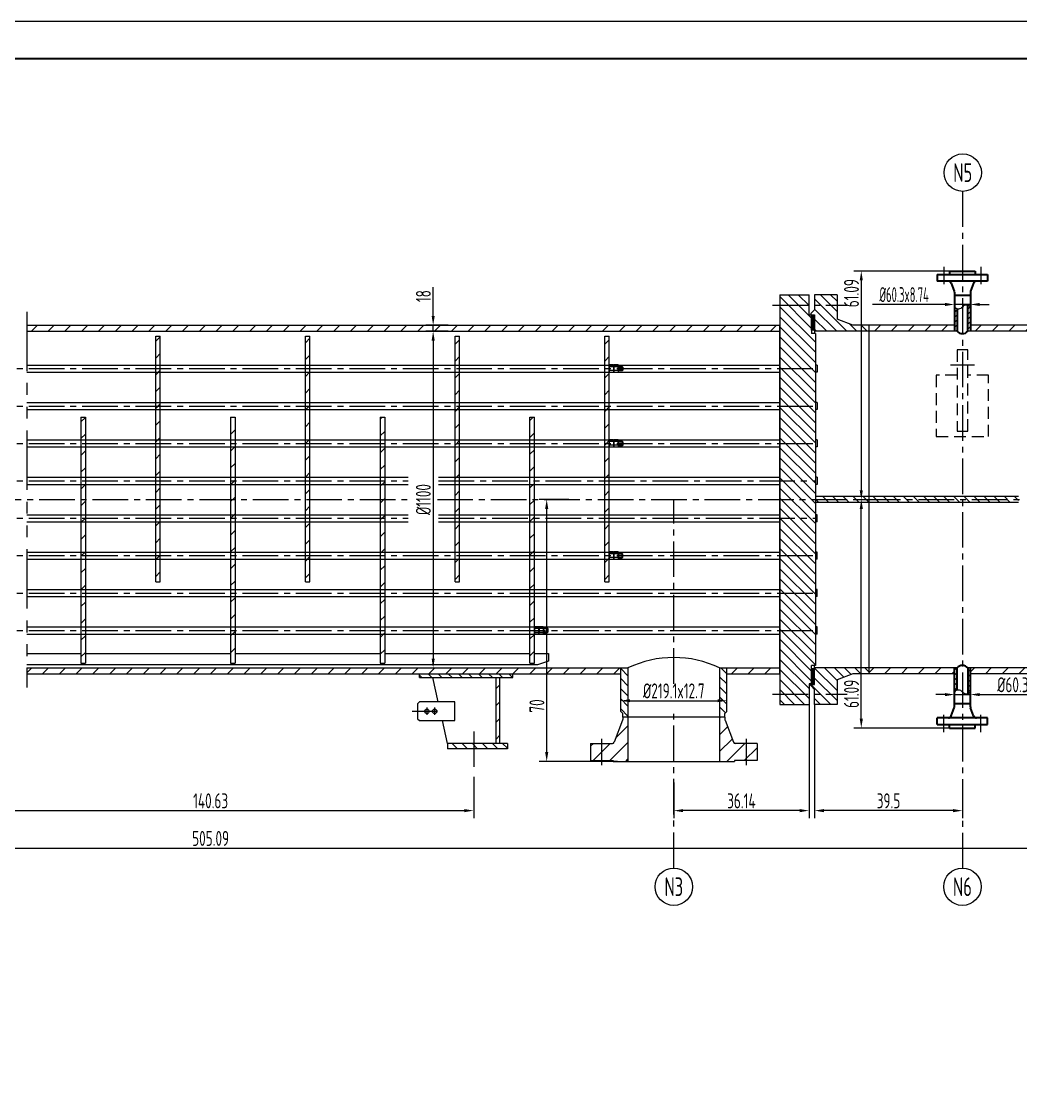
# Model space of a CAD drawing. Header units: millimetres. Extents: x 5765 to 6606, y -201 to 393.
# Drawn here: x 6055.1 to 6322.1, y 106.6 to 393.4 of the extents above; entities that cross this region are included whole.
import ezdxf
from ezdxf.enums import TextEntityAlignment as Align

# ---------------------------------------------------------------- set-up
doc = ezdxf.new("R2010")
doc.units = ezdxf.units.MM
for name, pattern in [('CENTER2', [28.575, 19.05, -3.175, 3.175, -3.175]), ('DASHED2', [9.525, 6.35, -3.175]), ('PHANTOM2', [31.75, 15.875, -3.175, 3.175, -3.175, 3.175, -3.175])]:
    doc.linetypes.add(name, pattern=pattern)
for name, color, linetype, lineweight in [('1粗实线', 7, 'Continuous', 35), ('2细实线', 3, 'Continuous', 13), ('3中心线', 1, 'CENTER2', 13), ('4虚线', 4, 'DASHED2', 13), ('5双点划线', 2, 'PHANTOM2', 13), ('6剖面线', 6, 'Continuous', 13), ('7文本', 2, 'Continuous', 13), ('8标注', 3, 'Continuous', 13), ('9图表', 4, 'Continuous', 13)]:
    doc.layers.add(name, color=color, linetype=linetype, lineweight=lineweight)
doc.styles.add('lanpec', font='bpec_e.shx', dxfattribs={"width": 0.75, "bigfont": 'hztxt.shx'})
doc.styles.add('lanpec-dim', font='bpec_e.shx', dxfattribs={"width": 0.75})
doc.dimstyles.new('lanpec', dxfattribs={"dimtxt": 4, "dimasz": 2.5, "dimexe": 2, "dimexo": 0, "dimtad": 1, "dimdsep": 46, "dimtxsty": 'lanpec-dim', "dimcen": 2.5, "dimclrd": 256, "dimclre": 256, "dimclrt": 256, "dimazin": 0, "dimtfac": 1, "dimtmove": 0, "dimatfit": 3, "dimfxl": 1, "dimlwd": -1, "dimlwe": -1, "dimarcsym": 0})
doc.dimstyles.new('lanpec$0', dxfattribs={"dimscale": 10, "dimtxt": 4, "dimasz": 2.5, "dimexe": 2, "dimexo": 0, "dimtad": 1, "dimdec": 1, "dimdsep": 46, "dimtxsty": 'lanpec-dim', "dimcen": 0.09, "dimclrd": 256, "dimclre": 256, "dimclrt": 256, "dimadec": 1, "dimazin": 0, "dimtfac": 0.707, "dimtdec": 1, "dimtmove": 0, "dimatfit": 3, "dimfxl": 1, "dimarcsym": 0})
pattern_1 = [(45, (5997.5317, 1251.7238), (-2.245064, 2.245064), [])]
pattern_2 = [(45, (6011.8317, 1251.7238), (-2.245064, 2.245064), [])]
pattern_3 = [(45, (4366.41915, 1250.8728), (-0.6735192, 0.6735192), [])]

# ---------------------------------------------------------------- blocks, each defined once
blk = doc.blocks.new('A1')
at = {"layer": '1粗实线'}
blk.add_lwpolyline([(-816, 10), (-10, 10), (-10, 584), (-816, 584)], close=True, dxfattribs=at)
at = {"layer": '9图表'}
blk.add_lwpolyline([(-841, 0), (0, 0), (0, 594), (-841, 594)], close=True, dxfattribs=at)
blk = doc.blocks.new('*D64')
at = {"layer": '8标注', "transparency": 16777216}
for p, q in [((6165.13, 310.64), (6167.13, 310.64)), ((6165.13, 308.14), (6165.13, 223.14)), ((6165.13, 220.64), (6167.13, 220.64))]:
    blk.add_line(p, q, dxfattribs=at)
for points in [[(6164.72, 308.14), (6165.55, 308.14), (6165.13, 310.64)], [(6164.72, 223.14), (6165.55, 223.14), (6165.13, 220.64)]]:
    blk.add_solid(points, dxfattribs=at)
at = {"layer": 'Defpoints', "color": 0, "transparency": 16777216}
for p in [(6165.13, 310.64), (6165.13, 220.64), (6165.13, 220.64)]:
    blk.add_point(p, dxfattribs=at)
at = {"layer": '8标注', "transparency": 16777216, "insert": (6162.51, 265.64), "char_height": 4, "attachment_point": 5, "rotation": 90, "style": 'lanpec-dim'}
blk.add_mtext('%%C1100', dxfattribs=at)
blk = doc.blocks.new('*D65')
at = {"layer": '8标注', "transparency": 16777216}
for p, q in [((6165.13, 314.74), (6165.13, 322.37)), ((6169.13, 312.24), (6163.13, 312.24)), ((6169.13, 310.64), (6163.13, 310.64)), ((6165.13, 310.64), (6165.13, 312.24)), ((6165.13, 308.14), (6165.13, 305.64))]:
    blk.add_line(p, q, dxfattribs=at)
for points in [[(6164.72, 314.74), (6165.55, 314.74), (6165.13, 312.24)], [(6164.72, 308.14), (6165.55, 308.14), (6165.13, 310.64)]]:
    blk.add_solid(points, dxfattribs=at)
at = {"layer": 'Defpoints', "color": 0, "transparency": 16777216}
for p in [(6165.13, 312.24), (6169.13, 312.24), (6169.13, 310.64)]:
    blk.add_point(p, dxfattribs=at)
at = {"layer": '8标注', "transparency": 16777216, "insert": (6162.51, 320.02), "char_height": 4, "attachment_point": 5, "rotation": 90, "style": 'lanpec-dim'}
blk.add_mtext('18', dxfattribs=at)
blk = doc.blocks.new('*D58')
at = {"layer": '8标注', "transparency": 16777216}
for p, q in [((6215.27, 211.86), (6215.27, 213.86)), ((6243.64, 210.47), (6243.64, 213.86)), ((6217.77, 211.86), (6241.14, 211.86))]:
    blk.add_line(p, q, dxfattribs=at)
for points in [[(6217.77, 212.28), (6217.77, 211.45), (6215.27, 211.86)], [(6241.14, 212.28), (6241.14, 211.45), (6243.64, 211.86)]]:
    blk.add_solid(points, dxfattribs=at)
at = {"layer": 'Defpoints', "color": 0, "transparency": 16777216}
for p in [(6215.27, 211.86), (6243.64, 211.86), (6243.64, 210.47)]:
    blk.add_point(p, dxfattribs=at)
at = {"layer": '8标注', "transparency": 16777216, "insert": (6229.45, 214.49), "char_height": 4, "attachment_point": 5, "style": 'lanpec-dim'}
blk.add_mtext('%%C219.1x12.7', dxfattribs=at)
blk = doc.blocks.new('*D63')
at = {"layer": '8标注', "transparency": 16777216}
for p, q in [((6304.46, 213.5), (6304.46, 215.5)), ((6308.73, 212.44), (6308.73, 215.5)), ((6301.96, 213.5), (6299.46, 213.5)), ((6304.46, 213.5), (6308.73, 213.5)), ((6311.23, 213.5), (6334.54, 213.5))]:
    blk.add_line(p, q, dxfattribs=at)
for points in [[(6301.96, 213.91), (6301.96, 213.08), (6304.46, 213.5)], [(6311.23, 213.91), (6311.23, 213.08), (6308.73, 213.5)]]:
    blk.add_solid(points, dxfattribs=at)
at = {"layer": 'Defpoints', "color": 0, "transparency": 16777216}
for p in [(6304.46, 213.5), (6304.46, 213.5), (6308.73, 212.44)]:
    blk.add_point(p, dxfattribs=at)
at = {"layer": '8标注', "transparency": 16777216, "insert": (6324.13, 216.12), "char_height": 4, "attachment_point": 5, "style": 'lanpec-dim'}
blk.add_mtext('%%C60.3x8.74', dxfattribs=at)
blk = doc.blocks.new('管口号')
at = {"layer": '2细实线'}
blk.add_circle((0, 5), 5, dxfattribs=at)
at = {"layer": '7文本', "style": 'lanpec', "width": 0.75}
blk.add_attdef('N', text='', height=5, dxfattribs=at).set_placement((0, 5), align=Align.MIDDLE_CENTER)
blk = doc.blocks.new('*D70')
at = {"layer": '8标注', "transparency": 16777216}
for p, q in [((5853.1, 265.64), (5853.1, 170.43)), ((6358.19, 265.64), (6358.19, 170.43)), ((5855.6, 172.43), (6355.69, 172.43))]:
    blk.add_line(p, q, dxfattribs=at)
for points in [[(5855.6, 172.85), (5855.6, 172.01), (5853.1, 172.43)], [(6355.69, 172.85), (6355.69, 172.01), (6358.19, 172.43)]]:
    blk.add_solid(points, dxfattribs=at)
at = {"layer": 'Defpoints', "color": 0, "transparency": 16777216}
for p in [(5853.1, 265.64), (6358.19, 265.64), (6358.19, 172.43)]:
    blk.add_point(p, dxfattribs=at)
at = {"layer": '8标注', "transparency": 16777216, "insert": (6105.65, 175.05), "char_height": 4, "attachment_point": 5, "style": 'lanpec-dim'}
blk.add_mtext('505.09', dxfattribs=at)
blk = doc.blocks.new('*D41')
at = {"layer": '8标注', "transparency": 16777216}
for p, q in [((6175.96, 191.48), (6175.96, 180.48)), ((6035.33, 182.48), (6035.33, 184.48)), ((6037.83, 182.48), (6173.46, 182.48))]:
    blk.add_line(p, q, dxfattribs=at)
for points in [[(6037.83, 182.9), (6037.83, 182.06), (6035.33, 182.48)], [(6173.46, 182.9), (6173.46, 182.06), (6175.96, 182.48)]]:
    blk.add_solid(points, dxfattribs=at)
at = {"layer": 'Defpoints', "color": 0, "transparency": 16777216}
for p in [(6175.96, 191.48), (6035.33, 182.48), (6175.96, 182.48)]:
    blk.add_point(p, dxfattribs=at)
at = {"layer": '8标注', "transparency": 16777216, "insert": (6105.65, 185.1), "char_height": 4, "attachment_point": 5, "style": 'lanpec-dim'}
blk.add_mtext('140.63', dxfattribs=at)
blk = doc.blocks.new('*D43')
at = {"layer": '8标注', "transparency": 16777216}
for p, q in [((6267.09, 210.89), (6267.09, 180.48)), ((6306.59, 188.56), (6306.59, 180.48)), ((6304.09, 182.48), (6269.59, 182.48))]:
    blk.add_line(p, q, dxfattribs=at)
for points in [[(6269.59, 182.9), (6269.59, 182.06), (6267.09, 182.48)], [(6304.09, 182.9), (6304.09, 182.06), (6306.59, 182.48)]]:
    blk.add_solid(points, dxfattribs=at)
at = {"layer": 'Defpoints', "color": 0, "transparency": 16777216}
for p in [(6267.09, 210.89), (6306.59, 188.56), (6267.09, 182.48)]:
    blk.add_point(p, dxfattribs=at)
at = {"layer": '8标注', "transparency": 16777216, "insert": (6286.84, 185.1), "char_height": 4, "attachment_point": 5, "style": 'lanpec-dim'}
blk.add_mtext('39.5', dxfattribs=at)
blk = doc.blocks.new('*D44')
at = {"layer": '8标注', "transparency": 16777216}
for p, q in [((6265.59, 210.89), (6265.59, 180.48)), ((6229.45, 190), (6229.45, 180.48)), ((6263.09, 182.48), (6231.95, 182.48))]:
    blk.add_line(p, q, dxfattribs=at)
for points in [[(6231.95, 182.9), (6231.95, 182.06), (6229.45, 182.48)], [(6263.09, 182.9), (6263.09, 182.06), (6265.59, 182.48)]]:
    blk.add_solid(points, dxfattribs=at)
at = {"layer": 'Defpoints', "color": 0, "transparency": 16777216}
for p in [(6265.59, 210.89), (6229.45, 190), (6229.45, 182.48)]:
    blk.add_point(p, dxfattribs=at)
at = {"layer": '8标注', "transparency": 16777216, "insert": (6247.52, 185.1), "char_height": 4, "attachment_point": 5, "style": 'lanpec-dim'}
blk.add_mtext('36.14', dxfattribs=at)
blk = doc.blocks.new('*D52')
at = {"layer": '8标注', "transparency": 16777216}
for p, q in [((6201.42, 265.64), (6193.48, 265.64)), ((6195.48, 198.14), (6195.48, 263.14)), ((6214.39, 195.64), (6193.48, 195.64))]:
    blk.add_line(p, q, dxfattribs=at)
for points in [[(6195.06, 263.14), (6195.9, 263.14), (6195.48, 265.64)], [(6195.06, 198.14), (6195.9, 198.14), (6195.48, 195.64)]]:
    blk.add_solid(points, dxfattribs=at)
at = {"layer": 'Defpoints', "color": 0, "transparency": 16777216}
for p in [(6195.48, 265.64), (6201.42, 265.64), (6214.39, 195.64)]:
    blk.add_point(p, dxfattribs=at)
at = {"layer": '8标注', "transparency": 16777216, "insert": (6192.86, 210.46), "char_height": 4, "attachment_point": 5, "rotation": 90, "style": 'lanpec-dim'}
blk.add_mtext('70', dxfattribs=at)
blk = doc.blocks.new('*D53')
at = {"layer": '8标注', "transparency": 16777216}
for p, q in [((6303.16, 326.73), (6277.56, 326.73)), ((6279.56, 324.23), (6279.56, 268.14)), ((6278.22, 265.64), (6281.56, 265.64))]:
    blk.add_line(p, q, dxfattribs=at)
for points in [[(6279.14, 324.23), (6279.98, 324.23), (6279.56, 326.73)], [(6279.14, 268.14), (6279.98, 268.14), (6279.56, 265.64)]]:
    blk.add_solid(points, dxfattribs=at)
at = {"layer": 'Defpoints', "color": 0, "transparency": 16777216}
for p in [(6303.16, 326.73), (6278.22, 265.64), (6279.56, 265.64)]:
    blk.add_point(p, dxfattribs=at)
at = {"layer": '8标注', "transparency": 16777216, "insert": (6276.94, 320.82), "char_height": 4, "attachment_point": 5, "rotation": 90, "style": 'lanpec-dim'}
blk.add_mtext('61.09', dxfattribs=at)
blk = doc.blocks.new('*D54')
at = {"layer": '8标注', "transparency": 16777216}
for p, q in [((6278.22, 265.64), (6281.56, 265.64)), ((6279.56, 207.05), (6279.56, 263.14)), ((6303.94, 204.55), (6277.56, 204.55))]:
    blk.add_line(p, q, dxfattribs=at)
for points in [[(6279.14, 263.14), (6279.98, 263.14), (6279.56, 265.64)], [(6279.14, 207.05), (6279.98, 207.05), (6279.56, 204.55)]]:
    blk.add_solid(points, dxfattribs=at)
at = {"layer": 'Defpoints', "color": 0, "transparency": 16777216}
for p in [(6278.22, 265.64), (6279.56, 265.64), (6303.94, 204.55)]:
    blk.add_point(p, dxfattribs=at)
at = {"layer": '8标注', "transparency": 16777216, "insert": (6276.94, 213.7), "char_height": 4, "attachment_point": 5, "rotation": 90, "style": 'lanpec-dim'}
blk.add_mtext('61.09', dxfattribs=at)
blk = doc.blocks.new('*D56')
at = {"layer": '8标注', "transparency": 16777216}
for p, q in [((6304.46, 317.78), (6304.46, 319.78)), ((6308.73, 318.84), (6308.73, 315.78)), ((6301.96, 317.78), (6282.56, 317.78)), ((6308.73, 317.78), (6304.46, 317.78)), ((6311.23, 317.78), (6313.73, 317.78))]:
    blk.add_line(p, q, dxfattribs=at)
for points in [[(6301.96, 318.2), (6301.96, 317.37), (6304.46, 317.78)], [(6311.23, 318.2), (6311.23, 317.37), (6308.73, 317.78)]]:
    blk.add_solid(points, dxfattribs=at)
at = {"layer": 'Defpoints', "color": 0, "transparency": 16777216}
for p in [(6308.73, 318.84), (6304.46, 317.78), (6304.46, 317.78)]:
    blk.add_point(p, dxfattribs=at)
at = {"layer": '8标注', "transparency": 16777216, "insert": (6291.01, 320.41), "char_height": 4, "attachment_point": 5, "style": 'lanpec-dim'}
blk.add_mtext('{\\W0.6;%%C60.3x8.74}', dxfattribs=at)

msp = doc.modelspace()

# ---------------------------------------------------------------- hatches: boundary and pattern name
at = {"layer": '6剖面线'}
h = msp.add_hatch(dxfattribs=at)
h.set_pattern_fill('ANSI31', color=256, scale=0.6, angle=90, style=0)
h.set_pattern_definition([(135, (737.68, -334.82), (-1.3470384, -1.3470384), [])])
h.paths.add_polyline_path([(6257.794, 320.391), (6265.594, 320.391), (6265.594, 317.641), (6257.794, 317.641)])
h.paths.add_polyline_path([(6257.794, 312.241), (6257.794, 317.641), (6265.594, 317.641), (6265.594, 314.891), (6266.294, 314.891), (6266.294, 310.891), (6266.294, 309.991), (6267.294, 309.991), (6267.294, 300.641), (6257.794, 300.641)])
h.paths.add_polyline_path([(6257.794, 300.641), (6267.294, 300.641), (6267.294, 290.641), (6257.794, 290.641)])
h.paths.add_polyline_path([(6257.794, 290.641), (6267.294, 290.641), (6267.294, 280.641), (6257.794, 280.641)])
h.paths.add_polyline_path([(6257.794, 280.641), (6267.294, 280.641), (6267.294, 270.641), (6257.794, 270.641)])
h.paths.add_polyline_path([(6257.794, 270.641), (6267.294, 270.641), (6267.294, 265.641), (6257.794, 265.641)])
h.paths.add_polyline_path([(6257.794, 265.641), (6267.294, 265.641), (6267.294, 260.641), (6257.794, 260.641)])
h.paths.add_polyline_path([(6257.794, 260.641), (6267.294, 260.641), (6267.294, 250.641), (6257.794, 250.641)])
h.paths.add_polyline_path([(6257.794, 250.641), (6267.294, 250.641), (6267.294, 240.641), (6257.794, 240.641)])
h.paths.add_polyline_path([(6257.794, 240.641), (6267.294, 240.641), (6267.294, 230.641), (6257.794, 230.641)])
h.paths.add_polyline_path([(6257.794, 230.641), (6267.294, 230.641), (6267.294, 221.291), (6266.294, 221.291), (6266.294, 216.391), (6265.594, 216.391), (6265.594, 213.641), (6257.794, 213.641)])
h.paths.add_polyline_path([(6257.794, 213.641), (6265.594, 213.641), (6265.594, 210.891), (6257.794, 210.891)])
h = msp.add_hatch(dxfattribs=at)
h.set_pattern_fill('ANSI31', color=256, scale=0.6, angle=90, style=0)
h.set_pattern_definition([(135, (-65366.1116, -31465.072), (-1.34703842, -1.34703842), [])])
h.paths.add_polyline_path([(6267.094, 317.641), (6267.094, 320.391), (6273.094, 320.391), (6273.094, 317.641)])
h.paths.add_polyline_path([(6273.094, 317.641), (6273.094, 313.841), (6277.294, 312.241), (6281.594, 312.241), (6281.594, 310.641), (6267.094, 310.641), (6267.094, 315.041), (6266.094, 315.041), (6266.094, 315.391), (6267.094, 316.391), (6267.094, 317.641)])
h = msp.add_hatch(dxfattribs=at)
h.set_pattern_fill('ANSI31', color=256, scale=0.3, style=0)
h.set_pattern_definition(pattern_3)
h.paths.add_polyline_path([(6308.01, 317.58, -0.1674325), (6308.73, 317.092), (6308.73, 310.641), (6308.01, 310.641)])
h.paths.add_polyline_path([(6304.458, 317.092, 0.1674325), (6305.178, 316.604), (6305.178, 310.641), (6304.458, 310.641)])
h = msp.add_hatch(dxfattribs=at)
h.set_pattern_fill('ANSI37', color=256, scale=0.1, style=0)
h.set_pattern_definition([(45, (4729.71433, 1244.5037), (-0.224506403, 0.224506403), []), (135, (4729.71433, 1244.5037), (-0.224506403, -0.224506403), [])])
h.paths.add_polyline_path([(6267.094, 310.891), (6266.294, 310.891), (6266.294, 314.891), (6267.094, 314.891)])
h = msp.add_hatch(dxfattribs=at)
h.set_pattern_fill('ANSI31', color=256, style=0)
h.set_pattern_definition(pattern_1)
h.paths.add_polyline_path([(6231.589, 312.241), (6231.589, 310.641), (6257.794, 310.641), (6257.794, 312.241)])
h.paths.add_polyline_path([(6231.589, 310.641), (6231.589, 312.241), (6056.542, 312.241), (6056.542, 310.641)])
h = msp.add_hatch(dxfattribs=at)
h.set_pattern_fill('ANSI31', color=256, style=0)
h.set_pattern_definition(pattern_2)
h.paths.add_polyline_path([(6308.73, 312.241), (6308.73, 310.641), (6331.594, 310.641), (6331.594, 312.241)])
h.paths.add_polyline_path([(6304.458, 310.641), (6304.458, 312.241), (6281.594, 312.241), (6281.594, 310.641)])
h = msp.add_hatch(dxfattribs=at)
h.set_pattern_fill('ANSI31', color=256, style=0)
h.set_pattern_definition(pattern_1)
h.paths.add_polyline_path([(6090.994, 243.641), (6092.194, 243.641), (6092.194, 309.341), (6090.994, 309.341)])
h = msp.add_hatch(dxfattribs=at)
h.set_pattern_fill('ANSI31', color=256, style=0)
h.set_pattern_definition(pattern_1)
h.paths.add_polyline_path([(6130.994, 243.641), (6132.194, 243.641), (6132.194, 309.341), (6130.994, 309.341)])
h = msp.add_hatch(dxfattribs=at)
h.set_pattern_fill('ANSI31', color=256, style=0)
h.set_pattern_definition(pattern_1)
h.paths.add_polyline_path([(6170.994, 243.641), (6172.194, 243.641), (6172.194, 309.341), (6170.994, 309.341)])
h = msp.add_hatch(dxfattribs=at)
h.set_pattern_fill('ANSI31', color=256, style=0)
h.set_pattern_definition([(45, (6037.5317, 1251.7238), (-2.245064, 2.245064), [])])
h.paths.add_polyline_path([(6210.994, 243.641), (6212.194, 243.641), (6212.194, 309.341), (6210.994, 309.341)])
h = msp.add_hatch(dxfattribs=at)
h.set_pattern_fill('ANSI31', color=256, style=0)
h.set_pattern_definition([(45, (6071.7434, 264.7136), (-2.24506, 2.24506), [])])
h.paths.add_polyline_path([(6072.194, 265.641), (6070.994, 265.641), (6070.994, 262.141), (6072.194, 262.141)])
h.paths.add_polyline_path([(6072.194, 262.141), (6070.994, 262.141), (6070.994, 255.641), (6072.194, 255.641)])
h.paths.add_polyline_path([(6072.194, 255.641), (6070.994, 255.641), (6070.994, 245.641), (6072.194, 245.641)])
h.paths.add_polyline_path([(6072.194, 245.641), (6070.994, 245.641), (6070.994, 235.641), (6072.194, 235.641)])
h.paths.add_polyline_path([(6072.194, 235.641), (6070.994, 235.641), (6070.994, 226.891), (6072.194, 226.891)])
h.paths.add_polyline_path([(6072.194, 226.891), (6070.994, 226.891), (6070.994, 221.941), (6072.194, 221.941)])
h.paths.add_polyline_path([(6072.194, 287.641), (6070.994, 287.641), (6070.994, 285.641), (6072.194, 285.641)])
h.paths.add_polyline_path([(6072.194, 285.641), (6070.994, 285.641), (6070.994, 275.641), (6072.194, 275.641)])
h.paths.add_polyline_path([(6072.194, 275.641), (6070.994, 275.641), (6070.994, 269.141), (6072.194, 269.141)])
h.paths.add_polyline_path([(6072.194, 269.141), (6070.994, 269.141), (6070.994, 265.641), (6072.194, 265.641)])
h = msp.add_hatch(dxfattribs=at)
h.set_pattern_fill('ANSI31', color=256, style=0)
h.set_pattern_definition(pattern_1)
h.paths.add_polyline_path([(6112.194, 287.641), (6110.994, 287.641), (6110.994, 221.941), (6112.194, 221.941)])
h = msp.add_hatch(dxfattribs=at)
h.set_pattern_fill('ANSI31', color=256, style=0)
h.set_pattern_definition(pattern_1)
h.paths.add_polyline_path([(6152.194, 287.641), (6150.994, 287.641), (6150.994, 221.941), (6152.194, 221.941)])
h = msp.add_hatch(dxfattribs=at)
h.set_pattern_fill('ANSI31', color=256, style=0)
h.set_pattern_definition(pattern_1)
h.paths.add_polyline_path([(6192.194, 287.641), (6190.994, 287.641), (6190.994, 221.941), (6192.194, 221.941)])
h = msp.add_hatch(dxfattribs=at)
h.set_pattern_fill('ANSI31', color=256, scale=0.6, angle=90, style=0)
h.set_pattern_definition([(135, (-1030.18, 19.81), (-1.3470384, -1.3470384), [])])
edge = h.paths.add_edge_path()
edge.add_ellipse((6334.094, 265.641), major_axis=(0, 45), ratio=0.5, start_angle=270, end_angle=271.01865, ccw=False)
edge.add_line((6356.594, 265.641), (6334.094, 265.641))
edge.add_line((6334.094, 265.641), (6334.094, 266.441))
edge.add_line((6334.094, 266.441), (6356.59, 266.441))
edge = h.paths.add_edge_path()
edge.add_ellipse((6334.094, 265.641), major_axis=(0, 45), ratio=0.5, start_angle=268.98135, end_angle=270, ccw=False)
edge.add_line((6356.59, 264.841), (6334.094, 264.841))
edge.add_line((6334.094, 264.841), (6334.094, 265.641))
edge.add_line((6334.094, 265.641), (6356.594, 265.641))
h.paths.add_polyline_path([(6267.294, 266.441), (6321.56, 266.441), (6321.56, 265.641), (6267.294, 265.641)])
h.paths.add_polyline_path([(6267.294, 265.641), (6321.56, 265.641), (6321.56, 264.841), (6267.294, 264.841)])
h.paths.add_polyline_path([(6328.59, 265.641), (6328.59, 264.841), (6334.094, 264.841), (6334.094, 265.641)])
h.paths.add_polyline_path([(6328.59, 266.441), (6328.59, 265.641), (6334.094, 265.641), (6334.094, 266.441)])
h = msp.add_hatch(dxfattribs=at)
h.set_pattern_fill('ANSI31', color=256, style=0)
h.set_pattern_definition([(45, (4715.4143, 1244.5037), (-2.245064, 2.245064), [])])
h.paths.add_polyline_path([(6257.794, 220.641), (6243.637, 220.641), (6243.637, 219.041), (6257.794, 219.041)])
h.paths.add_polyline_path([(6215.269, 219.041), (6215.269, 220.641), (6056.542, 220.641), (6056.542, 219.041), (6129.221, 219.041), (6130.135, 219.041), (6131.849, 219.041), (6133.703, 219.041), (6134.477, 219.041)])
h = msp.add_hatch(dxfattribs=at)
h.set_pattern_fill('ANSI31', color=256, scale=0.6, angle=90, style=0)
h.set_pattern_definition([(135, (6175.0144, 218.5868), (-1.34704, -1.34704), [])])
h.paths.add_polyline_path([(6178.828, 219.041), (6173.573, 219.041), (6173.573, 218.041), (6178.828, 218.041)])
h.paths.add_polyline_path([(6173.573, 218.041), (6173.573, 219.041), (6161.463, 219.041), (6161.463, 218.041)])
h.paths.add_polyline_path([(6178.828, 219.041), (6178.828, 218.041), (6186.463, 218.041), (6186.463, 219.041)])
h = msp.add_hatch(dxfattribs=at)
h.set_pattern_fill('ANSI31', color=256, style=0)
h.set_pattern_definition([(45, (4759.7655, 1244.5037), (-2.245064, 2.245064), [])])
h.paths.add_polyline_path([(6182.963, 218.041), (6181.963, 218.041), (6181.963, 200.441), (6182.963, 200.441)])
h = msp.add_hatch(dxfattribs=at)
h.set_pattern_fill('ANSI31', color=256, scale=0.6, angle=90, style=0)
h.set_pattern_definition([(135, (6215.4734, 212.175), (-1.34704, -1.34704), [])])
h.paths.add_polyline_path([(6215.803, 220.641), (6215.269, 220.641), (6215.269, 208.936), (6215.803, 208.402)])
h.paths.add_polyline_path([(6243.637, 220.641), (6243.103, 220.641), (6243.103, 208.402), (6243.637, 208.936)])
h.paths.add_polyline_path([(6217.203, 207.441), (6215.803, 207.441), (6215.803, 220.641), (6217.203, 220.641)])
h.paths.add_polyline_path([(6243.103, 207.441), (6241.703, 207.441), (6241.703, 220.641), (6243.103, 220.641)])
h = msp.add_hatch(dxfattribs=at)
h.set_pattern_fill('ANSI31', color=256, scale=0.6, angle=90, style=0)
h.set_pattern_definition([(135, (6011.8317, 1251.7238), (-1.3470384, -1.3470384), [])])
h.paths.add_polyline_path([(6281.594, 220.641), (6281.594, 219.041), (6277.294, 219.041), (6273.094, 217.441), (6273.094, 213.641), (6267.094, 213.641), (6267.094, 214.891), (6266.094, 215.891), (6266.094, 216.241), (6267.094, 216.241), (6267.094, 220.641)])
h.paths.add_polyline_path([(6273.094, 213.641), (6273.094, 210.891), (6267.094, 210.891), (6267.094, 213.641)])
h = msp.add_hatch(dxfattribs=at)
h.set_pattern_fill('ANSI37', color=256, scale=0.1, style=0)
h.set_pattern_definition([(315, (-65366.11156, 31996.35342), (-0.224506403, -0.224506403), []), (225, (-65366.11156, 31996.35342), (-0.224506403, 0.224506403), [])])
h.paths.add_polyline_path([(6267.094, 216.391), (6266.294, 216.391), (6266.294, 220.391), (6267.094, 220.391)])
h = msp.add_hatch(dxfattribs=at)
h.set_pattern_fill('ANSI31', color=256, style=0)
h.set_pattern_definition(pattern_2)
h.paths.add_polyline_path([(6308.73, 219.041), (6308.73, 220.641), (6331.594, 220.641), (6331.594, 219.041)])
h.paths.add_polyline_path([(6304.458, 220.641), (6304.458, 219.041), (6281.594, 219.041), (6281.594, 220.641)])
h = msp.add_hatch(dxfattribs=at)
h.set_pattern_fill('ANSI31', color=256, scale=0.3, style=0)
h.set_pattern_definition(pattern_3)
h.paths.add_polyline_path([(6308.01, 213.701, 0.1674325), (6308.73, 214.189), (6308.73, 220.641), (6308.01, 220.641)])
h.paths.add_polyline_path([(6304.458, 214.189, -0.1674325), (6305.178, 214.677), (6305.178, 220.641), (6304.458, 220.641)])
h = msp.add_hatch(dxfattribs=at)
h.set_pattern_fill('ANSI31', color=256, style=0)
h.set_pattern_definition(pattern_1)
h.paths.add_polyline_path([(6248.823, 200.451), (6247.323, 200.451), (6247.323, 195.841), (6248.823, 195.841)])
h.paths.add_polyline_path([(6250.323, 200.451), (6248.823, 200.451), (6248.823, 195.841), (6250.323, 195.841)])
h.paths.add_polyline_path([(6247.323, 195.841), (6245.643, 195.841), (6245.643, 195.641), (6241.703, 195.641), (6241.703, 207.441), (6243.103, 207.441), (6243.103, 206.833, 0.09138), (6243.136, 206.655), (6245.38, 200.772, 0.3110597), (6245.847, 200.451), (6247.323, 200.451)])
h.paths.add_polyline_path([(6251.703, 195.841), (6250.323, 195.841), (6250.323, 200.451), (6251.703, 200.451)])
h.paths.add_polyline_path([(6217.203, 195.641), (6213.263, 195.641), (6213.263, 195.841), (6210.083, 195.841), (6210.083, 200.451), (6213.059, 200.451, 0.3110597), (6213.526, 200.772), (6215.77, 206.655, 0.09138), (6215.803, 206.833), (6215.803, 207.441), (6217.203, 207.441)])
h.paths.add_polyline_path([(6210.083, 195.841), (6207.203, 195.841), (6207.203, 200.451), (6210.083, 200.451)])
h = msp.add_hatch(dxfattribs=at)
h.set_pattern_fill('ANSI31', color=256, scale=0.6, angle=90, style=0)
h.set_pattern_definition([(135, (4759.7655, 1244.5037), (-1.3470384, -1.3470384), [])])
h.paths.add_polyline_path([(6184.963, 199.041), (6184.963, 200.441), (6175.963, 200.441), (6175.963, 199.041)])
h.paths.add_polyline_path([(6175.963, 199.041), (6175.963, 200.441), (6168.963, 200.441), (6168.963, 199.041)])

# ---------------------------------------------------------------- linework, layer by layer
for p, q in [((6257.794, 320.391), (6257.794, 312.241)), ((6257.794, 320.391), (6265.594, 320.391)), ((6265.594, 314.891), (6265.594, 320.391)), ((6267.094, 320.391), (6267.094, 316.391)), ((6273.094, 320.391), (6267.094, 320.391)), ((6273.094, 320.391), (6273.094, 313.841)), ((6266.094, 315.391), (6267.094, 316.391)), ((6266.294, 314.891), (6265.594, 314.891)), ((6266.294, 314.891), (6265.594, 314.891)), ((6266.094, 315.391), (6266.094, 314.891)), ((6266.094, 315.041), (6267.094, 315.041)), ((6266.294, 314.891), (6266.294, 309.991)), ((6267.094, 315.041), (6267.094, 309.991)), ((6277.294, 312.241), (6273.094, 313.841)), ((6056.542, 312.241), (6231.589, 312.241)), ((6056.542, 310.641), (6230.869, 310.641)), ((6230.869, 310.641), (6257.794, 310.641)), ((6231.589, 312.241), (6257.794, 312.241)), ((6257.794, 219.041), (6257.794, 312.241)), ((6257.794, 312.241), (6257.794, 210.891)), ((6267.294, 309.991), (6266.294, 309.991)), ((6281.594, 310.641), (6267.094, 310.641)), ((6267.294, 309.991), (6267.294, 221.291)), ((6281.594, 312.241), (6277.294, 312.241)), ((6281.594, 312.241), (6281.594, 265.641)), ((6304.458, 312.241), (6281.594, 312.241)), ((6305.178, 310.641), (6281.594, 310.641)), ((6331.594, 310.641), (6308.01, 310.641)), ((6331.594, 312.241), (6308.73, 312.241)), ((6090.994, 243.641), (6090.994, 309.341)), ((6090.994, 309.341), (6092.194, 309.341)), ((6092.194, 243.641), (6092.194, 309.341)), ((6130.994, 243.641), (6130.994, 309.341)), ((6130.994, 309.341), (6132.194, 309.341)), ((6132.194, 243.641), (6132.194, 309.341)), ((6170.994, 243.641), (6170.994, 309.341)), ((6170.994, 309.341), (6172.194, 309.341)), ((6172.194, 243.641), (6172.194, 309.341)), ((6210.994, 243.641), (6210.994, 309.341)), ((6210.994, 309.341), (6212.194, 309.341)), ((6212.194, 243.641), (6212.194, 309.341)), ((6056.542, 301.591), (6257.794, 301.591)), ((6212.194, 301.591), (6216.044, 301.591)), ((6212.194, 299.891), (6212.194, 301.391)), ((6213.343, 301.641), (6212.265, 301.641)), ((6213.414, 299.891), (6213.414, 301.391)), ((6213.414, 299.891), (6213.414, 301.391)), ((6214.563, 301.641), (6213.485, 301.641)), ((6214.634, 299.891), (6214.634, 301.391)), ((6214.634, 301.241), (6215.634, 301.241)), ((6215.634, 301.241), (6215.834, 301.041)), ((6215.634, 301.241), (6215.634, 300.041)), ((6267.744, 301.591), (6267.294, 301.591)), ((6267.744, 301.591), (6267.744, 299.691)), ((6056.542, 299.691), (6257.794, 299.691)), ((6212.194, 299.691), (6216.044, 299.691)), ((6213.343, 301.141), (6212.265, 301.141)), ((6213.343, 300.141), (6212.265, 300.141)), ((6213.343, 299.641), (6212.265, 299.641)), ((6214.563, 301.141), (6213.485, 301.141)), ((6214.563, 300.141), (6213.485, 300.141)), ((6214.563, 299.641), (6213.485, 299.641)), ((6214.634, 301.041), (6215.834, 301.041)), ((6215.834, 300.241), (6214.634, 300.241)), ((6215.634, 300.041), (6214.634, 300.041)), ((6215.834, 300.241), (6215.634, 300.041)), ((6215.834, 301.041), (6215.834, 300.241)), ((6267.744, 299.691), (6267.294, 299.691)), ((6056.542, 291.591), (6257.794, 291.591)), ((6267.744, 291.591), (6267.294, 291.591)), ((6267.744, 291.591), (6267.744, 289.691)), ((6056.542, 289.691), (6257.794, 289.691)), ((6070.994, 287.641), (6070.994, 221.941)), ((6070.994, 287.641), (6072.194, 287.641)), ((6072.194, 287.641), (6072.194, 221.941)), ((6110.994, 287.641), (6110.994, 221.941)), ((6110.994, 287.641), (6112.194, 287.641)), ((6112.194, 287.641), (6112.194, 221.941)), ((6150.994, 287.641), (6150.994, 221.941)), ((6150.994, 287.641), (6152.194, 287.641)), ((6152.194, 287.641), (6152.194, 221.941)), ((6190.994, 221.941), (6190.994, 287.641)), ((6190.994, 287.641), (6192.194, 287.641)), ((6192.194, 221.941), (6192.194, 287.641)), ((6267.744, 289.691), (6267.294, 289.691)), ((6056.542, 281.591), (6257.794, 281.591)), ((6212.194, 281.591), (6216.044, 281.591)), ((6212.194, 279.891), (6212.194, 281.391)), ((6213.343, 281.641), (6212.265, 281.641)), ((6213.343, 281.141), (6212.265, 281.141)), ((6213.414, 279.891), (6213.414, 281.391)), ((6213.414, 279.891), (6213.414, 281.391)), ((6214.563, 281.641), (6213.485, 281.641)), ((6214.563, 281.141), (6213.485, 281.141)), ((6214.634, 279.891), (6214.634, 281.391)), ((6214.634, 281.241), (6215.634, 281.241)), ((6215.634, 281.241), (6215.834, 281.041)), ((6215.634, 281.241), (6215.634, 280.041)), ((6267.744, 281.591), (6267.294, 281.591)), ((6267.744, 281.591), (6267.744, 279.691)), ((6056.542, 279.691), (6257.794, 279.691)), ((6212.194, 279.691), (6216.044, 279.691)), ((6213.343, 280.141), (6212.265, 280.141)), ((6213.343, 279.641), (6212.265, 279.641)), ((6214.563, 280.141), (6213.485, 280.141)), ((6214.563, 279.641), (6213.485, 279.641)), ((6214.634, 281.041), (6215.834, 281.041)), ((6215.834, 280.241), (6214.634, 280.241)), ((6215.634, 280.041), (6214.634, 280.041)), ((6215.834, 280.241), (6215.634, 280.041)), ((6215.834, 281.041), (6215.834, 280.241)), ((6267.744, 279.691), (6267.294, 279.691)), ((6056.542, 271.591), (6158.431, 271.591)), ((6056.542, 269.691), (6158.431, 269.691)), ((6166.591, 271.591), (6257.794, 271.591)), ((6166.591, 269.691), (6257.794, 269.691)), ((6267.744, 271.591), (6267.294, 271.591)), ((6267.744, 269.691), (6267.294, 269.691)), ((6267.744, 271.591), (6267.744, 269.691)), ((6321.56, 266.441), (6267.294, 266.441)), ((6321.56, 264.841), (6267.294, 264.841)), ((6281.594, 265.641), (6281.594, 219.041)), ((6056.542, 261.591), (6158.431, 261.591)), ((6166.591, 261.591), (6257.794, 261.591)), ((6267.744, 261.591), (6267.294, 261.591)), ((6267.744, 259.691), (6267.744, 261.591)), ((6056.542, 259.691), (6158.431, 259.691)), ((6166.591, 259.691), (6257.794, 259.691)), ((6267.744, 259.691), (6267.294, 259.691)), ((6056.542, 251.591), (6257.794, 251.591)), ((6056.542, 249.691), (6257.794, 249.691)), ((6212.194, 251.591), (6216.044, 251.591)), ((6212.194, 251.391), (6212.194, 249.891)), ((6212.194, 249.691), (6216.044, 249.691)), ((6213.343, 251.641), (6212.265, 251.641)), ((6213.343, 251.141), (6212.265, 251.141)), ((6213.343, 250.141), (6212.265, 250.141)), ((6213.343, 249.641), (6212.265, 249.641)), ((6213.414, 251.391), (6213.414, 249.891)), ((6213.414, 251.391), (6213.414, 249.891)), ((6214.563, 251.641), (6213.485, 251.641)), ((6214.563, 251.141), (6213.485, 251.141)), ((6214.563, 250.141), (6213.485, 250.141)), ((6214.563, 249.641), (6213.485, 249.641)), ((6214.634, 251.391), (6214.634, 249.891)), ((6215.634, 251.241), (6214.634, 251.241)), ((6215.834, 251.041), (6214.634, 251.041)), ((6214.634, 250.241), (6215.834, 250.241)), ((6214.634, 250.041), (6215.634, 250.041)), ((6215.834, 251.041), (6215.634, 251.241)), ((6215.634, 250.041), (6215.634, 251.241)), ((6215.634, 250.041), (6215.834, 250.241)), ((6215.834, 250.241), (6215.834, 251.041)), ((6267.744, 251.591), (6267.294, 251.591)), ((6267.744, 249.691), (6267.294, 249.691)), ((6267.744, 249.691), (6267.744, 251.591)), ((6056.542, 241.591), (6257.794, 241.591)), ((6090.994, 243.641), (6092.194, 243.641)), ((6130.994, 243.641), (6132.194, 243.641)), ((6170.994, 243.641), (6172.194, 243.641)), ((6210.994, 243.641), (6212.194, 243.641)), ((6267.744, 241.591), (6267.294, 241.591)), ((6267.744, 239.691), (6267.744, 241.591)), ((6056.542, 239.691), (6257.794, 239.691)), ((6267.744, 239.691), (6267.294, 239.691)), ((6056.542, 231.591), (6257.794, 231.591)), ((6056.542, 229.691), (6257.794, 229.691)), ((6192.194, 231.591), (6196.044, 231.591)), ((6192.194, 231.391), (6192.194, 229.891)), ((6192.194, 229.691), (6196.044, 229.691)), ((6193.343, 231.641), (6192.265, 231.641)), ((6193.343, 231.141), (6192.265, 231.141)), ((6193.343, 230.141), (6192.265, 230.141)), ((6193.343, 229.641), (6192.265, 229.641)), ((6193.414, 231.391), (6193.414, 229.891)), ((6193.414, 231.391), (6193.414, 229.891)), ((6194.563, 231.641), (6193.485, 231.641)), ((6194.563, 231.141), (6193.485, 231.141)), ((6194.563, 230.141), (6193.485, 230.141)), ((6194.563, 229.641), (6193.485, 229.641)), ((6194.634, 231.391), (6194.634, 229.891)), ((6195.634, 231.241), (6194.634, 231.241)), ((6195.834, 231.041), (6194.634, 231.041)), ((6194.634, 230.241), (6195.834, 230.241)), ((6194.634, 230.041), (6195.634, 230.041)), ((6195.834, 231.041), (6195.634, 231.241)), ((6195.634, 230.041), (6195.634, 231.241)), ((6195.634, 230.041), (6195.834, 230.241)), ((6195.834, 230.241), (6195.834, 231.041)), ((6267.744, 231.591), (6267.294, 231.591)), ((6267.744, 229.691), (6267.294, 229.691)), ((6267.744, 229.691), (6267.744, 231.591)), ((6056.542, 224.441), (6070.994, 224.441)), ((6072.194, 224.441), (6110.994, 224.441)), ((6112.194, 224.441), (6150.994, 224.441)), ((6152.194, 224.441), (6190.994, 224.441)), ((6192.194, 224.441), (6195.994, 224.441)), ((6192.194, 224.441), (6195.994, 224.441)), ((6195.994, 224.441), (6195.994, 222.441)), ((6192.994, 221.441), (6056.542, 221.441)), ((6070.994, 221.941), (6072.194, 221.941)), ((6110.994, 221.941), (6112.194, 221.941)), ((6150.994, 221.941), (6152.194, 221.941)), ((6190.994, 221.941), (6192.194, 221.941)), ((6195.994, 222.441), (6192.994, 221.441)), ((6267.294, 221.291), (6266.294, 221.291)), ((6266.294, 216.391), (6266.294, 221.291)), ((6267.094, 216.241), (6267.094, 221.291)), ((6056.542, 220.641), (6217.203, 220.641)), ((6056.542, 219.041), (6129.221, 219.041)), ((6129.221, 219.041), (6215.269, 219.041)), ((6161.463, 218.041), (6161.463, 219.041)), ((6161.463, 218.041), (6173.573, 218.041)), ((6166.509, 211.541), (6165.071, 218.041)), ((6173.573, 218.041), (6186.463, 218.041)), ((6181.963, 200.441), (6181.963, 218.041)), ((6182.963, 200.441), (6182.963, 218.041)), ((6186.463, 218.041), (6186.463, 219.041)), ((6215.269, 208.936), (6215.269, 220.641)), ((6217.203, 220.641), (6217.203, 195.641)), ((6241.703, 220.641), (6257.794, 220.641)), ((6241.703, 220.641), (6241.703, 195.641)), ((6243.637, 208.936), (6243.637, 220.641)), ((6243.637, 219.041), (6257.794, 219.041)), ((6281.594, 220.641), (6267.094, 220.641)), ((6277.294, 219.041), (6273.094, 217.441)), ((6281.594, 219.041), (6277.294, 219.041)), ((6305.178, 220.641), (6281.594, 220.641)), ((6304.458, 219.041), (6281.594, 219.041)), ((6331.594, 220.641), (6308.01, 220.641)), ((6331.594, 219.041), (6308.73, 219.041)), ((6266.294, 216.391), (6265.594, 216.391)), ((6266.294, 216.391), (6265.594, 216.391)), ((6265.594, 216.391), (6265.594, 210.891)), ((6266.094, 215.891), (6266.094, 216.391)), ((6266.094, 216.241), (6267.094, 216.241)), ((6266.094, 215.891), (6267.094, 214.891)), ((6273.094, 217.441), (6273.094, 210.891)), ((6267.094, 210.891), (6267.094, 214.891)), ((6257.794, 210.891), (6265.594, 210.891)), ((6273.094, 210.891), (6267.094, 210.891)), ((6168.963, 200.441), (6167.614, 206.541)), ((6215.77, 206.655), (6213.526, 200.772)), ((6215.803, 208.402), (6215.269, 208.936)), ((6215.803, 207.441), (6215.803, 208.402)), ((6215.803, 207.441), (6215.803, 208.402)), ((6243.103, 207.441), (6215.803, 207.441)), ((6215.803, 207.441), (6215.803, 206.833)), ((6243.103, 208.402), (6243.637, 208.936)), ((6243.103, 207.441), (6243.103, 208.402)), ((6243.103, 207.441), (6243.103, 208.402)), ((6243.103, 207.441), (6243.103, 206.833)), ((6243.136, 206.655), (6245.38, 200.772)), ((6184.963, 200.441), (6168.963, 200.441)), ((6168.963, 200.441), (6168.963, 199.041)), ((6184.963, 199.041), (6168.963, 199.041)), ((6184.963, 199.041), (6168.963, 199.041)), ((6184.963, 200.441), (6184.963, 199.041)), ((6207.203, 200.451), (6207.203, 195.841)), ((6207.203, 200.451), (6213.059, 200.451)), ((6251.703, 200.451), (6245.847, 200.451)), ((6251.703, 200.451), (6251.703, 195.841)), ((6207.203, 195.841), (6213.263, 195.841)), ((6213.263, 195.841), (6213.263, 195.641)), ((6213.263, 195.641), (6245.643, 195.641)), ((6251.703, 195.841), (6245.643, 195.841)), ((6245.643, 195.841), (6245.643, 195.641))]:
    msp.add_line(p, q)
at = {"ltscale": 2}
for p, q in [((6160.963, 211.041), (6161.463, 211.541)), ((6160.963, 211.041), (6160.963, 207.041)), ((6170.963, 211.541), (6161.463, 211.541)), ((6170.963, 206.541), (6170.963, 211.541)), ((6160.963, 207.041), (6161.463, 206.541)), ((6161.463, 206.541), (6170.963, 206.541))]:
    msp.add_line(p, q, dxfattribs=at)
for points in [[(6266.294, 314.891), (6267.094, 314.891), (6267.094, 310.891), (6266.294, 310.891), (6266.294, 314.891)], [(6266.294, 216.391), (6267.094, 216.391), (6267.094, 220.391), (6266.294, 220.391), (6266.294, 216.391)]]:
    msp.add_lwpolyline(points)
at = {"ltscale": 3}
for centre in [(6163.463, 209.041), (6165.517, 209.041)]:
    msp.add_circle(centre, 0.6, dxfattribs=at)
for centre, radius, start, end in [((6212.67, 301.391), 0.477, 148.35948, 211.64052), ((6212.937, 301.391), 0.477, 328.35948, 31.64052), ((6213.89, 301.391), 0.477, 148.35948, 211.64052), ((6214.157, 301.391), 0.477, 328.35948, 31.64052), ((6213.994, 300.641), 1.8, 163.87238, 196.12762), ((6212.67, 299.891), 0.477, 148.35948, 211.64052), ((6211.614, 300.641), 1.8, 343.87238, 16.12762), ((6212.937, 299.891), 0.477, 328.35948, 31.64052), ((6215.214, 300.641), 1.8, 163.87238, 196.12762), ((6213.89, 299.891), 0.477, 148.35948, 211.64052), ((6212.834, 300.641), 1.8, 343.87238, 16.12762), ((6214.157, 299.891), 0.477, 328.35948, 31.64052), ((6212.67, 281.391), 0.477, 148.35948, 211.64052), ((6213.994, 280.641), 1.8, 163.87238, 196.12762), ((6212.937, 281.391), 0.477, 328.35948, 31.64052), ((6211.614, 280.641), 1.8, 343.87238, 16.12762), ((6213.89, 281.391), 0.477, 148.35948, 211.64052), ((6215.214, 280.641), 1.8, 163.87238, 196.12762), ((6214.157, 281.391), 0.477, 328.35948, 31.64052), ((6212.834, 280.641), 1.8, 343.87238, 16.12762), ((6212.67, 279.891), 0.477, 148.35948, 211.64052), ((6212.937, 279.891), 0.477, 328.35948, 31.64052), ((6213.89, 279.891), 0.477, 148.35948, 211.64052), ((6214.157, 279.891), 0.477, 328.35948, 31.64052), ((6212.67, 251.391), 0.477, 148.35948, 211.64052), ((6213.994, 250.641), 1.8, 163.87238, 196.12762), ((6212.67, 249.891), 0.477, 148.35948, 211.64052), ((6212.937, 251.391), 0.477, 328.35948, 31.64052), ((6211.614, 250.641), 1.8, 343.87238, 16.12762), ((6212.937, 249.891), 0.477, 328.35948, 31.64052), ((6213.89, 251.391), 0.477, 148.35948, 211.64052), ((6215.214, 250.641), 1.8, 163.87238, 196.12762), ((6213.89, 249.891), 0.477, 148.35948, 211.64052), ((6214.157, 251.391), 0.477, 328.35948, 31.64052), ((6212.834, 250.641), 1.8, 343.87238, 16.12762), ((6214.157, 249.891), 0.477, 328.35948, 31.64052), ((6192.67, 231.391), 0.477, 148.35948, 211.64052), ((6193.994, 230.641), 1.8, 163.87238, 196.12762), ((6192.67, 229.891), 0.477, 148.35948, 211.64052), ((6192.937, 231.391), 0.477, 328.35948, 31.64052), ((6191.614, 230.641), 1.8, 343.87238, 16.12762), ((6192.937, 229.891), 0.477, 328.35948, 31.64052), ((6193.89, 231.391), 0.477, 148.35948, 211.64052), ((6195.214, 230.641), 1.8, 163.87238, 196.12762), ((6193.89, 229.891), 0.477, 148.35948, 211.64052), ((6194.157, 231.391), 0.477, 328.35948, 31.64052), ((6192.834, 230.641), 1.8, 343.87238, 16.12762), ((6194.157, 229.891), 0.477, 328.35948, 31.64052), ((6229.453, 194.93), 28.48, 64.52399, 115.47601), ((6215.303, 206.833), 0.5, 339.11524, 0), ((6243.603, 206.833), 0.5, 180, 200.88476), ((6213.059, 200.951), 0.5, 270, 339.11524), ((6245.847, 200.951), 0.5, 200.88476, 270)]:
    msp.add_arc(centre, radius, start, end)
at = {"layer": '1粗实线', "ltscale": 0.5}
for p, q in [((6299.874, 325.787), (6313.314, 325.787)), ((6299.874, 325.787), (6299.874, 323.995)), ((6303.162, 326.727), (6310.026, 326.727)), ((6303.162, 326.727), (6303.162, 325.787)), ((6310.026, 326.727), (6310.026, 325.787)), ((6313.314, 325.787), (6313.314, 323.995)), ((6313.314, 323.995), (6299.874, 323.995)), ((6303.625, 323.472), (6304.408, 321.353)), ((6309.562, 323.472), (6308.779, 321.353)), ((6304.458, 321.076), (6304.458, 320.227)), ((6308.73, 320.227), (6304.458, 320.227)), ((6304.458, 320.227), (6304.458, 310.641)), ((6308.73, 321.076), (6308.73, 320.227)), ((6308.73, 320.227), (6308.73, 310.641)), ((6305.178, 316.604), (6305.178, 310.641)), ((6308.01, 310.641), (6308.01, 317.58)), ((6304.458, 211.055), (6304.458, 220.641)), ((6305.178, 214.677), (6305.178, 220.641)), ((6308.01, 220.641), (6308.01, 213.701)), ((6308.73, 211.055), (6308.73, 220.641)), ((6303.625, 207.809), (6304.408, 209.928)), ((6304.458, 210.205), (6304.458, 211.055)), ((6308.73, 211.055), (6304.458, 211.055)), ((6308.73, 210.205), (6308.73, 211.055)), ((6309.562, 207.809), (6308.779, 209.928)), ((6313.314, 207.287), (6299.874, 207.287)), ((6299.874, 205.495), (6299.874, 207.287)), ((6313.314, 205.495), (6313.314, 207.287)), ((6299.874, 205.495), (6313.314, 205.495)), ((6303.162, 204.555), (6303.162, 205.495)), ((6303.162, 204.555), (6310.026, 204.555)), ((6310.026, 204.555), (6310.026, 205.495))]:
    msp.add_line(p, q, dxfattribs=at)
for centre, radius, start, end in [((6302.875, 323.195), 0.8, 20.28013, 90), ((6303.658, 321.076), 0.8, 0, 20.28013), ((6309.53, 321.076), 0.8, 159.71987, 180), ((6310.313, 323.195), 0.8, 90, 159.71987), ((6306.594, 311.844), 1.858, 220.35736, 319.64264), ((6306.594, 219.437), 1.858, 40.35736, 139.64264), ((6303.658, 210.205), 0.8, 339.71987, 0), ((6309.53, 210.205), 0.8, 180, 200.28013), ((6302.875, 208.087), 0.8, 270, 339.71987), ((6310.313, 208.087), 0.8, 200.28013, 270)]:
    msp.add_arc(centre, radius, start, end, dxfattribs=at)
at = {"layer": '2细实线'}
for points in [[(6308.73, 317.092, 0.5), (6306.594, 317.092, -0.5), (6304.458, 317.092, -0.5)], [(6308.73, 214.189, -0.5), (6306.594, 214.189, 0.5), (6304.458, 214.189, 0.5)]]:
    msp.add_lwpolyline(points, format="xyb", dxfattribs=at)
at = {"layer": '3中心线', "ltscale": 0.5}
for p, q in [((6306.594, 348.03), (6306.594, 167.132)), ((6301.642, 327.805), (6301.642, 323.195)), ((6311.546, 327.805), (6311.546, 323.195)), ((6255.827, 317.641), (6275.765, 317.641)), ((6303.363, 301.645), (6309.824, 301.645)), ((5942.733, 300.641), (6267.744, 300.641)), ((5942.733, 290.641), (6267.744, 290.641)), ((5942.733, 280.641), (6267.744, 280.641)), ((5942.733, 270.641), (6158.431, 270.641)), ((6166.591, 270.641), (6267.294, 270.641)), ((5931.21, 265.641), (6158.431, 265.641)), ((6166.251, 265.641), (6321.83, 265.641)), ((6229.453, 216.362), (6229.453, 265.641)), ((5942.733, 260.641), (6158.431, 260.641)), ((6166.591, 260.641), (6267.294, 260.641)), ((5942.733, 250.641), (6267.744, 250.641)), ((5942.733, 240.641), (6267.744, 240.641)), ((5942.733, 230.641), (6267.744, 230.641)), ((6255.827, 213.641), (6275.765, 213.641)), ((6163.463, 210.004), (6163.463, 208.077)), ((6165.517, 210.004), (6165.517, 208.077)), ((6159.52, 209.041), (6166.29, 209.041)), ((6229.453, 167.132), (6229.453, 208.394)), ((6301.642, 203.476), (6301.642, 208.087)), ((6311.546, 203.476), (6311.546, 208.087)), ((6175.963, 203.673), (6175.963, 193.102)), ((6210.083, 201.641), (6210.083, 194.651)), ((6248.823, 201.641), (6248.823, 194.651))]:
    msp.add_line(p, q, dxfattribs=at)
at = {"layer": '4虚线', "ltscale": 0.5}
for p, q in [((6307.994, 305.645), (6305.194, 305.645)), ((6305.194, 305.645), (6305.194, 283.923)), ((6307.994, 283.923), (6307.994, 305.645)), ((6305.194, 298.848), (6299.594, 298.848)), ((6299.594, 298.848), (6299.594, 282.458)), ((6313.594, 298.848), (6307.994, 298.848)), ((6313.594, 282.458), (6313.594, 298.848)), ((6299.594, 282.458), (6313.594, 282.458)), ((6305.194, 283.923), (6307.994, 283.923))]:
    msp.add_line(p, q, dxfattribs=at)
at = {"layer": '5双点划线'}
msp.add_line((6056.542, 315.863), (6056.542, 215.419), dxfattribs=at)

# ---------------------------------------------------------------- block references
at = {"layer": '2细实线'}
msp.add_blockref('A1', (6606.028, -200.559), dxfattribs=at)
at = {"layer": '8标注'}
for p, values in [((6306.677, 348.029), {'N': 'N5'}), ((6229.453, 157.132), {'N': 'N3'}), ((6306.594, 157.132), {'N': 'N6'})]:
    msp.add_blockref('管口号', p, dxfattribs=at).add_auto_attribs(values)

# ---------------------------------------------------------------- dimensions: what is measured, and where the dimension line sits
for base, p1, p2, angle, picture, middle in [((6279.56, 265.641), (6303.162, 326.727), (6278.22, 265.641), 270, '*D53', (6279.56, 320.82)), ((6195.48, 265.641), (6214.387, 195.641), (6201.423, 265.641), 90, '*D52', (6195.48, 210.462)), ((6279.56, 265.641), (6303.943, 204.555), (6278.22, 265.641), 90, '*D54', (6279.56, 213.7))]:
    dim = msp.add_linear_dim(base=base, p1=p1, p2=p2, angle=angle, dimstyle='lanpec$0', override={"dimscale": 1, "dimdec": 2, "dimcen": 2.5, "dimadec": 2, "dimtfac": 1, "dimtdec": 2, "dimlwd": 65535, "dimlwe": 65535}, dxfattribs=at)
    dim.commit()
    dim.dimension.update_dxf_attribs({"geometry": picture, "text_midpoint": middle, "dimtype": 160})
for base, p1, p2, angle, text, picture, middle in [((6165.133, 312.241), (6169.133, 310.641), (6169.133, 312.241), 90, '18', '*D65', (6165.133, 320.018)), ((6304.458, 317.784), (6308.73, 318.842), (6304.458, 317.784), 180, '{\\W0.6;%%C60.3x8.74}', '*D56', (6291.011, 317.784)), ((6304.458, 213.498), (6308.73, 212.44), (6304.458, 213.498), 180, '%%C60.3x8.74', '*D63', (6324.133, 213.498))]:
    dim = msp.add_linear_dim(base=base, p1=p1, p2=p2, angle=angle, text=text, dimstyle='lanpec', dxfattribs=at)
    dim.commit()
    dim.dimension.update_dxf_attribs({"geometry": picture, "text_midpoint": middle, "dimtype": 160})
dim = msp.add_linear_dim(base=(6165.133, 220.641), p1=(6165.133, 310.641), p2=(6165.133, 220.641), angle=90, text='%%C1100', dimstyle='lanpec', dxfattribs=at)
dim.commit()
dim.dimension.update_dxf_attribs({"geometry": '*D64', "text_midpoint": (6162.508, 265.641)})
for base, p1, p2, picture, middle in [((6358.194, 172.43), (5853.103, 265.641), (6358.194, 265.641), '*D70', (6105.648, 175.055)), ((6175.963, 182.48), (6035.333, 182.48), (6175.963, 191.482), '*D41', (6105.648, 185.105))]:
    dim = msp.add_linear_dim(base=base, p1=p1, p2=p2, dimstyle='lanpec$0', override={"dimscale": 1, "dimdec": 2, "dimcen": 2.5, "dimadec": 2, "dimtfac": 1, "dimtdec": 2, "dimlwd": 65535, "dimlwe": 65535}, dxfattribs=at)
    dim.commit()
    dim.dimension.update_dxf_attribs({"geometry": picture, "text_midpoint": middle})
dim = msp.add_linear_dim(base=(6243.637, 211.862), p1=(6215.269, 211.862), p2=(6243.637, 210.472), text='%%C219.1x12.7', dimstyle='lanpec', dxfattribs=at)
dim.commit()
dim.dimension.update_dxf_attribs({"geometry": '*D58', "text_midpoint": (6229.453, 214.487)})
for base, p1, p2, picture, middle in [((6229.453, 182.48), (6265.594, 210.891), (6229.453, 190), '*D44', (6247.523, 185.105)), ((6267.094, 182.48), (6306.594, 188.56), (6267.094, 210.891), '*D43', (6286.844, 185.105))]:
    dim = msp.add_linear_dim(base=base, p1=p1, p2=p2, angle=180, dimstyle='lanpec$0', override={"dimscale": 1, "dimdec": 2, "dimcen": 2.5, "dimadec": 2, "dimtfac": 1, "dimtdec": 2, "dimlwd": 65535, "dimlwe": 65535}, dxfattribs=at)
    dim.commit()
    dim.dimension.update_dxf_attribs({"geometry": picture, "text_midpoint": middle})

doc.saveas('drawing.dxf')
